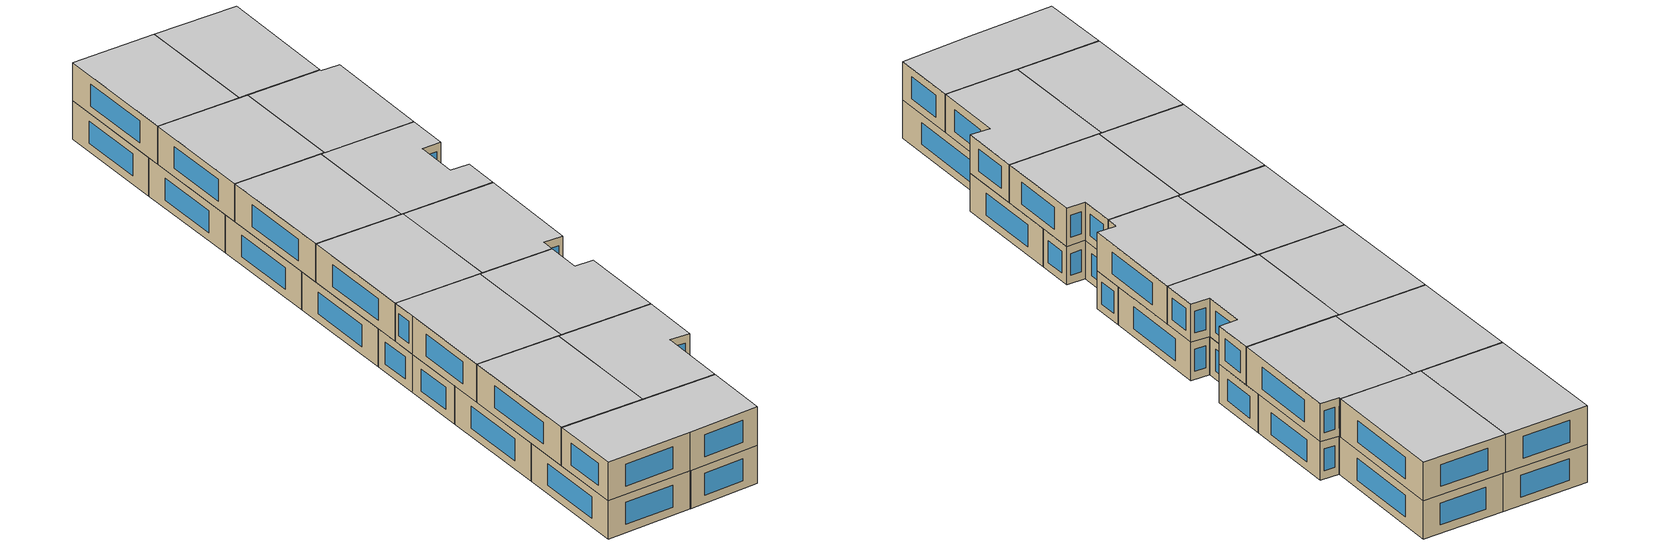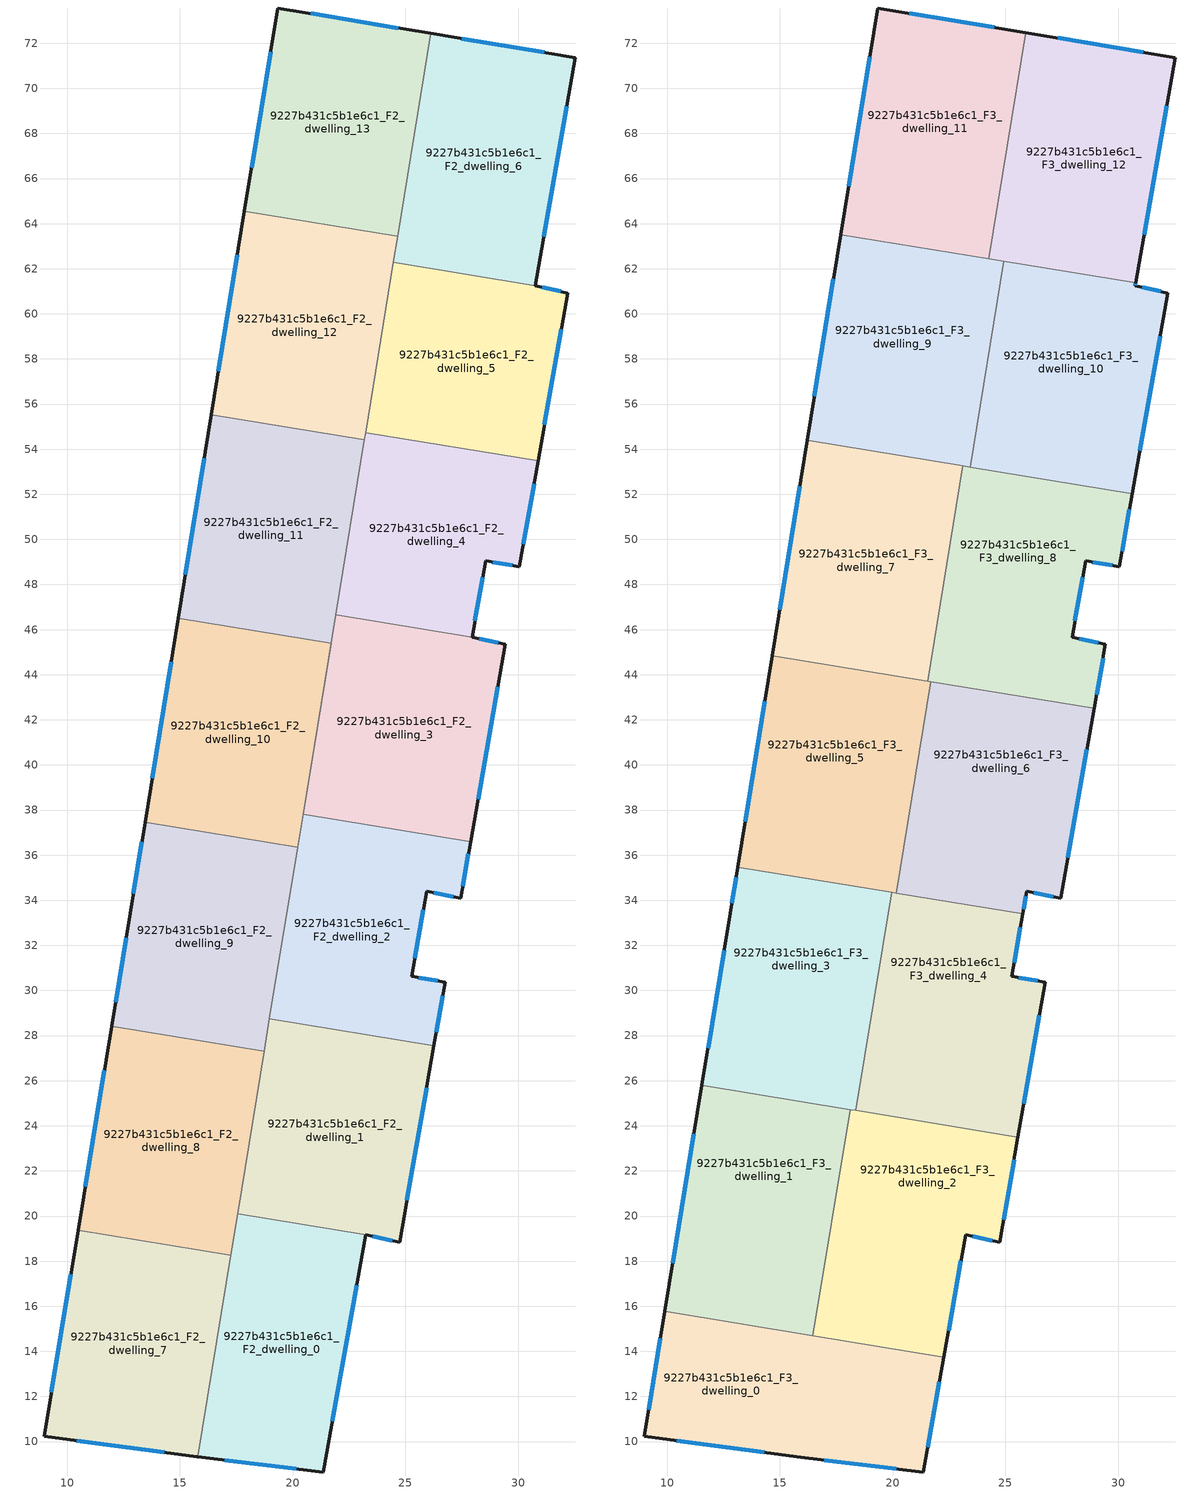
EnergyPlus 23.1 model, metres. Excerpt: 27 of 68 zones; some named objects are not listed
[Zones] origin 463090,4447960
9227b431c5b1e6c1_F2_dwelling_0
 floor to 9227b431c5b1e6c1_F1_dwelling_0 (EU_floor_Construction): 23.24,19.17 21.37,8.65 15.79,9.32 17.56,20.11 z6
 wall outside (EU_wall_Construction): 15.79,9.32 21.37,8.65 23.24,19.17 z6:9
 wall to 9227b431c5b1e6c1_F2_dwelling_1 (EU_wall_Construction): 23.24,19.17 17.56,20.11 z6:9
 wall to 9227b431c5b1e6c1_F2_dwelling_7 (EU_wall_Construction): 17.26,18.26 15.79,9.32 z6:9
 wall to 9227b431c5b1e6c1_F2_dwelling_8 (EU_wall_Construction): 17.56,20.11 17.26,18.26 z6:9
 window (EU_Window_Construction): 21.77,10.91 22.84,16.92 / 16.99,9.18 20.17,8.79 z6.64:8.36
9227b431c5b1e6c1_F2_dwelling_1
 floor to 9227b431c5b1e6c1_F1_dwelling_1 (EU_floor_Construction): 26.27,27.54 24.74,18.83 23.24,19.17 17.56,20.11 18.97,28.74 z6
 wall outside (EU_wall_Construction): 23.24,19.17 24.74,18.83 26.27,27.54 z6:9
 wall to 9227b431c5b1e6c1_F2_dwelling_2 (EU_wall_Construction): 26.27,27.54 18.97,28.74 z6:9
 wall to 9227b431c5b1e6c1_F2_dwelling_8 (EU_wall_Construction): 18.74,27.3 17.56,20.11 z6:9
 wall to 9227b431c5b1e6c1_F2_dwelling_9 (EU_wall_Construction): 18.97,28.74 18.74,27.3 z6:9
 window (EU_Window_Construction): 25.07,20.7 25.94,25.68 / 23.56,19.1 24.42,18.91 z6.64:8.36
9227b431c5b1e6c1_F2_dwelling_10
 floor to 9227b431c5b1e6c1_F1_dwelling_10 (EU_floor_Construction): 21.7,45.39 20.22,36.35 13.46,37.46 14.93,46.5 z6
 wall outside (EU_wall_Construction): 14.93,46.5 13.46,37.46 z6:9
 wall to 9227b431c5b1e6c1_F2_dwelling_9 (EU_wall_Construction): 13.46,37.46 20.22,36.35 z6:9
 wall to 9227b431c5b1e6c1_F2_dwelling_11 (EU_wall_Construction): 20.46,37.82 21.7,45.39 14.93,46.5 z6:9
 wall to 9227b431c5b1e6c1_F2_dwelling_2 (EU_wall_Construction): 20.22,36.35 20.46,37.82 z6:9
 window (EU_Window_Construction): 14.61,44.57 13.77,39.4 z6.64:8.36
9227b431c5b1e6c1_F2_dwelling_11
 floor to 9227b431c5b1e6c1_F1_dwelling_11 (EU_floor_Construction): 23.18,54.42 21.7,45.39 14.93,46.5 16.4,55.53 z6
 wall outside (EU_wall_Construction): 16.4,55.53 14.93,46.5 z6:9
 wall to 9227b431c5b1e6c1_F2_dwelling_12 (EU_wall_Construction): 23.18,54.42 16.4,55.53 z6:9
 wall to 9227b431c5b1e6c1_F2_dwelling_3 (EU_wall_Construction): 20.46,37.82 21.91,46.66 z6:9
 wall to 9227b431c5b1e6c1_F2_dwelling_4 (EU_wall_Construction): 21.91,46.66 23.18,54.42 z6:9
 window (EU_Window_Construction): 16.08,53.6 15.24,48.44 z6.64:8.36
9227b431c5b1e6c1_F2_dwelling_12
 floor to 9227b431c5b1e6c1_F1_dwelling_12 (EU_floor_Construction): 24.66,63.43 23.18,54.42 16.4,55.53 17.86,64.54 z6
 wall outside (EU_wall_Construction): 17.86,64.54 16.4,55.53 z6:9
 wall to 9227b431c5b1e6c1_F2_dwelling_13 (EU_wall_Construction): 24.66,63.43 17.86,64.54 z6:9
 wall to 9227b431c5b1e6c1_F2_dwelling_5 (EU_wall_Construction): 23.23,54.73 24.47,62.28 z6:9
 wall to 9227b431c5b1e6c1_F2_dwelling_6 (EU_wall_Construction): 24.47,62.28 24.66,63.43 z6:9
 wall to 9227b431c5b1e6c1_F2_dwelling_4 (EU_wall_Construction): 23.18,54.42 23.23,54.73 z6:9
 window (EU_Window_Construction): 17.55,62.61 16.71,57.46 z6.64:8.36
9227b431c5b1e6c1_F2_dwelling_13
 floor to 9227b431c5b1e6c1_F1_dwelling_13 (EU_floor_Construction): 26.13,72.43 24.66,63.43 17.86,64.54 19.34,73.56 z6
 wall outside (EU_wall_Construction): 26.13,72.43 19.34,73.56 17.86,64.54 z6:9
 wall to 9227b431c5b1e6c1_F2_dwelling_6 (EU_wall_Construction): 24.66,63.43 26.13,72.43 z6:9
 window (EU_Window_Construction): 19.02,71.63 18.18,66.48 / 24.68,72.67 20.8,73.32 z6.64:8.36
 ceiling adiabatic (EU_roof_Construction): 24.66,63.43 26.13,72.43 25.9,72.47 24.43,63.47 z9
9227b431c5b1e6c1_F2_dwelling_2
 floor to 9227b431c5b1e6c1_F1_dwelling_2 (EU_floor_Construction): 27.89,36.6 27.45,34.08 25.94,34.39 25.28,30.63 26.76,30.37 26.27,27.54 18.97,28.74 20.46,37.82 z6
 wall outside (EU_wall_Construction): 26.27,27.54 26.76,30.37 25.28,30.63 25.94,34.39 27.45,34.08 27.89,36.6 z6:9
 wall to 9227b431c5b1e6c1_F2_dwelling_3 (EU_wall_Construction): 27.89,36.6 20.46,37.82 z6:9
 wall to 9227b431c5b1e6c1_F2_dwelling_9 (EU_wall_Construction): 20.22,36.35 18.97,28.74 z6:9
 window (EU_Window_Construction): 26.44,30.43 25.6,30.57 / 26.37,28.15 26.65,29.76 / 27.54,34.62 27.8,36.06 / 26.27,34.33 27.13,34.15 / 25.42,31.44 25.8,33.59 z6.64:8.36
9227b431c5b1e6c1_F2_dwelling_3
 floor to 9227b431c5b1e6c1_F1_dwelling_3 (EU_floor_Construction): 29.44,45.34 27.89,36.6 20.46,37.82 21.91,46.66 27.96,45.67 z6
 wall outside (EU_wall_Construction): 27.89,36.6 29.44,45.34 27.96,45.67 z6:9
 wall to 9227b431c5b1e6c1_F2_dwelling_4 (EU_wall_Construction): 27.96,45.67 21.91,46.66 z6:9
 window (EU_Window_Construction): 29.12,45.41 28.27,45.6 / 28.22,38.47 29.11,43.47 z6.64:8.36
9227b431c5b1e6c1_F2_dwelling_4
 floor to 9227b431c5b1e6c1_F1_dwelling_4 (EU_floor_Construction): 30.88,53.48 30.05,48.79 28.56,49.05 27.96,45.67 21.91,46.66 23.23,54.73 z6
 wall outside (EU_wall_Construction): 27.96,45.67 28.56,49.05 30.05,48.79 30.88,53.48 z6:9
 wall to 9227b431c5b1e6c1_F2_dwelling_5 (EU_wall_Construction): 30.88,53.48 23.23,54.73 z6:9
 window (EU_Window_Construction): 30.23,49.79 30.7,52.47 / 28.88,49 29.73,48.85 / 28.09,46.39 28.43,48.33 z6.64:8.36
9227b431c5b1e6c1_F2_dwelling_5
 floor to 9227b431c5b1e6c1_F1_dwelling_5 (EU_floor_Construction): 32.2,60.92 30.88,53.48 23.23,54.73 24.47,62.28 30.75,61.25 z6
 wall outside (EU_wall_Construction): 30.88,53.48 32.2,60.92 30.75,61.25 z6:9
 wall to 9227b431c5b1e6c1_F2_dwelling_6 (EU_wall_Construction): 30.75,61.25 24.47,62.28 z6:9
 window (EU_Window_Construction): 31.89,60.99 31.06,61.18 / 31.16,55.07 31.92,59.33 z6.64:8.36
9227b431c5b1e6c1_F2_dwelling_6
 floor to 9227b431c5b1e6c1_F1_dwelling_6 (EU_floor_Construction): 32.53,71.37 30.75,61.25 24.47,62.28 26.13,72.43 z6
 wall outside (EU_wall_Construction): 30.75,61.25 32.53,71.37 26.13,72.43 z6:9
 window (EU_Window_Construction): 31.16,71.59 27.5,72.2 / 31.13,63.42 32.15,69.2 z6.64:8.36
9227b431c5b1e6c1_F2_dwelling_7
 floor to 9227b431c5b1e6c1_F1_dwelling_7 (EU_floor_Construction): 17.26,18.26 15.79,9.32 15.76,9.32 8.99,10.23 10.49,19.36 z6
 wall outside (EU_wall_Construction): 10.49,19.36 8.99,10.23 15.76,9.32 15.79,9.32 z6:9
 wall to 9227b431c5b1e6c1_F2_dwelling_8 (EU_wall_Construction): 17.26,18.26 10.49,19.36 z6:9
 window (EU_Window_Construction): 10.44,10.04 14.31,9.52 / 10.17,17.41 9.31,12.19 z6.64:8.36
9227b431c5b1e6c1_F2_dwelling_8
 floor to 9227b431c5b1e6c1_F1_dwelling_8 (EU_floor_Construction): 18.74,27.3 17.26,18.26 10.49,19.36 11.98,28.41 z6
 wall outside (EU_wall_Construction): 11.98,28.41 10.49,19.36 z6:9
 wall to 9227b431c5b1e6c1_F2_dwelling_9 (EU_wall_Construction): 18.74,27.3 11.98,28.41 z6:9
 window (EU_Window_Construction): 11.66,26.47 10.81,21.3 z6.64:8.36
9227b431c5b1e6c1_F2_dwelling_9
 floor to 9227b431c5b1e6c1_F1_dwelling_9 (EU_floor_Construction): 20.22,36.35 18.74,27.3 11.98,28.41 12.8,33.42 13.46,37.46 z6
 wall outside (EU_wall_Construction): 13.46,37.46 12.8,33.42 11.98,28.41 z6:9
 window (EU_Window_Construction): 12.63,32.35 12.15,29.48 / 13.32,36.6 12.94,34.29 z6.64:8.36
9227b431c5b1e6c1_F3_dwelling_0
 floor to 9227b431c5b1e6c1_F2_dwelling_7 (EU_floor_Construction): 16.67,14.66 15.79,9.32 15.76,9.32 8.99,10.23 9.9,15.77 z9
 floor to 9227b431c5b1e6c1_F2_dwelling_0 (EU_floor_Construction): 22.27,13.74 21.37,8.65 15.79,9.32 16.67,14.66 z9
 wall outside (EU_wall_Construction): 9.9,15.77 8.99,10.23 15.76,9.32 21.37,8.65 22.27,13.74 z9:12
 wall to 9227b431c5b1e6c1_F3_dwelling_1 (EU_wall_Construction): 16.47,14.69 9.9,15.77 z9:12
 wall to 9227b431c5b1e6c1_F3_dwelling_2 (EU_wall_Construction): 22.27,13.74 16.47,14.69 z9:12
 window (EU_Window_Construction): 9.7,14.58 9.18,11.42 / 21.56,9.74 22.08,12.65 / 16.96,9.18 20.17,8.79 / 10.44,10.04 14.31,9.52 z9.64:11.36
 ceiling to 9227b431c5b1e6c1_F4_dwelling_0 (EU_floor_Construction): 21.37,8.65 22.27,13.74 9.9,15.77 8.99,10.23 15.76,9.32 z12
9227b431c5b1e6c1_F3_dwelling_1
 floor to 9227b431c5b1e6c1_F2_dwelling_8 (EU_floor_Construction): 18.11,24.72 17.06,18.29 10.49,19.36 11.55,25.8 z9
 floor to 9227b431c5b1e6c1_F2_dwelling_7 (EU_floor_Construction): 17.06,18.29 16.47,14.69 9.9,15.77 10.49,19.36 z9
 wall outside (EU_wall_Construction): 11.55,25.8 9.9,15.77 z9:12
 wall to 9227b431c5b1e6c1_F3_dwelling_2 (EU_wall_Construction): 16.47,14.69 18.11,24.72 z9:12
 wall to 9227b431c5b1e6c1_F3_dwelling_3 (EU_wall_Construction): 18.11,24.72 11.55,25.8 z9:12
 window (EU_Window_Construction): 11.19,23.65 10.25,17.92 z9.64:11.36
 ceiling to 9227b431c5b1e6c1_F4_dwelling_1 (EU_floor_Construction): 16.47,14.69 18.11,24.72 11.55,25.8 9.9,15.77 z12
9227b431c5b1e6c1_F3_dwelling_10
 floor to 9227b431c5b1e6c1_F2_dwelling_5 (EU_floor_Construction): 32.2,60.92 30.88,53.48 23.67,54.66 24.91,62.21 30.75,61.25 z9
 floor to 9227b431c5b1e6c1_F2_dwelling_6 (EU_floor_Construction): 30.77,61.37 30.75,61.25 24.91,62.21 24.92,62.33 z9
 floor to 9227b431c5b1e6c1_F2_dwelling_4 (EU_floor_Construction): 30.88,53.48 30.62,52.03 23.43,53.21 23.67,54.66 z9
 wall outside (EU_wall_Construction): 30.62,52.03 32.2,60.92 30.75,61.25 30.77,61.37 z9:12
 wall to 9227b431c5b1e6c1_F3_dwelling_9 (EU_wall_Construction): 24.92,62.33 23.43,53.21 z9:12
 wall to 9227b431c5b1e6c1_F3_dwelling_8 (EU_wall_Construction): 23.43,53.21 30.62,52.03 z9:12
 wall to 9227b431c5b1e6c1_F3_dwelling_12 (EU_wall_Construction): 30.77,61.37 24.92,62.33 z9:12
 window (EU_Window_Construction): 30.75,61.28 30.77,61.34 / 31.89,60.99 31.06,61.18 / 30.96,53.93 31.87,59.02 z9.64:11.36
 ceiling to 9227b431c5b1e6c1_F4_dwelling_10 (EU_floor_Construction): 30.62,52.03 32.2,60.92 30.75,61.25 30.77,61.37 24.92,62.33 23.43,53.21 z12
9227b431c5b1e6c1_F3_dwelling_11
 floor to 9227b431c5b1e6c1_F2_dwelling_13 (EU_floor_Construction): 25.9,72.47 24.43,63.47 17.86,64.54 19.34,73.56 z9
 floor to 9227b431c5b1e6c1_F2_dwelling_12 (EU_floor_Construction): 24.43,63.47 24.26,62.44 17.7,63.51 17.86,64.54 z9
 wall outside (EU_wall_Construction): 25.9,72.47 19.34,73.56 17.7,63.51 z9:12
 wall to 9227b431c5b1e6c1_F3_dwelling_12 (EU_wall_Construction): 24.26,62.43 25.9,72.47 z9:12
 wall to 9227b431c5b1e6c1_F3_dwelling_9 (EU_wall_Construction): 17.7,63.51 24.26,62.43 z9:12
 window (EU_Window_Construction): 18.99,71.41 18.05,65.66 / 24.5,72.7 20.75,73.33 z9.64:11.36
 ceiling to 9227b431c5b1e6c1_F4_dwelling_11 (EU_floor_Construction): 24.26,62.43 25.9,72.47 19.34,73.56 17.7,63.51 z12
9227b431c5b1e6c1_F3_dwelling_12
 floor to 9227b431c5b1e6c1_F2_dwelling_6 (EU_floor_Construction): 32.53,71.37 30.77,61.37 24.49,62.4 26.13,72.43 z9
 floor to 9227b431c5b1e6c1_F2_dwelling_12 (EU_floor_Construction): 24.66,63.43 24.49,62.4 24.26,62.44 24.43,63.47 z9
 floor adiabatic (EU_floor_Construction): 26.13,72.43 24.49,62.4 24.26,62.43 24.49,62.4 24.66,63.43 24.43,63.47 25.9,72.47 z9
 wall outside (EU_wall_Construction): 30.77,61.37 32.53,71.37 25.9,72.47 z9:12
 wall to 9227b431c5b1e6c1_F3_dwelling_9 (EU_wall_Construction): 24.26,62.43 24.92,62.33 z9:12
 window (EU_Window_Construction): 31.11,71.6 27.32,72.23 / 31.15,63.51 32.16,69.22 z9.64:11.36
 ceiling to 9227b431c5b1e6c1_F4_dwelling_12 (EU_floor_Construction): 30.77,61.37 32.53,71.37 25.9,72.47 24.26,62.43 z12
9227b431c5b1e6c1_F3_dwelling_2
 floor to 9227b431c5b1e6c1_F2_dwelling_1 (EU_floor_Construction): 25.56,23.5 24.74,18.83 23.24,19.17 17.56,20.11 18.31,24.69 z9
 floor to 9227b431c5b1e6c1_F2_dwelling_0 (EU_floor_Construction): 23.24,19.17 22.27,13.74 16.67,14.66 17.56,20.11 z9
 floor to 9227b431c5b1e6c1_F2_dwelling_8 (EU_floor_Construction): 18.31,24.69 17.26,18.26 17.06,18.29 18.11,24.72 z9
 floor to 9227b431c5b1e6c1_F2_dwelling_7 (EU_floor_Construction): 17.26,18.26 16.67,14.66 16.47,14.69 17.06,18.29 z9
 wall outside (EU_wall_Construction): 22.27,13.74 23.24,19.17 24.74,18.83 25.56,23.5 z9:12
 wall to 9227b431c5b1e6c1_F3_dwelling_4 (EU_wall_Construction): 25.56,23.5 18.37,24.68 z9:12
 wall to 9227b431c5b1e6c1_F3_dwelling_3 (EU_wall_Construction): 18.37,24.68 18.11,24.72 z9:12
 window (EU_Window_Construction): 24.92,19.83 25.38,22.5 / 23.56,19.1 24.42,18.91 / 22.48,14.9 23.03,18.01 z9.64:11.36
 ceiling to 9227b431c5b1e6c1_F4_dwelling_2 (EU_floor_Construction): 22.27,13.74 23.24,19.17 24.74,18.83 25.56,23.5 18.11,24.72 16.47,14.69 z12
9227b431c5b1e6c1_F3_dwelling_3
 floor to 9227b431c5b1e6c1_F2_dwelling_9 (EU_floor_Construction): 19.9,34.36 18.74,27.3 11.98,28.41 12.8,33.42 13.14,35.46 z9
 floor to 9227b431c5b1e6c1_F2_dwelling_8 (EU_floor_Construction): 18.74,27.3 18.31,24.69 11.55,25.8 11.98,28.41 z9
 floor to 9227b431c5b1e6c1_F2_dwelling_1 (EU_floor_Construction): 19.03,28.73 18.37,24.68 18.31,24.69 18.97,28.74 z9
 floor to 9227b431c5b1e6c1_F2_dwelling_2 (EU_floor_Construction): 19.95,34.35 19.03,28.73 18.97,28.74 19.9,34.36 z9
 wall outside (EU_wall_Construction): 13.14,35.46 12.8,33.42 11.55,25.8 z9:12
 wall to 9227b431c5b1e6c1_F3_dwelling_4 (EU_wall_Construction): 18.37,24.68 19.95,34.35 z9:12
 wall to 9227b431c5b1e6c1_F3_dwelling_5 (EU_wall_Construction): 19.95,34.35 13.14,35.46 z9:12
 window (EU_Window_Construction): 13.06,35.03 12.87,33.86 / 12.53,31.79 11.82,27.43 z9.64:11.36
 ceiling to 9227b431c5b1e6c1_F4_dwelling_3 (EU_floor_Construction): 18.37,24.68 19.95,34.35 13.14,35.46 12.8,33.42 11.55,25.8 z12
9227b431c5b1e6c1_F3_dwelling_4
 floor to 9227b431c5b1e6c1_F2_dwelling_1 (EU_floor_Construction): 26.26,27.54 25.56,23.5 18.37,24.68 19.03,28.73 z9
 floor to 9227b431c5b1e6c1_F2_dwelling_2 (EU_floor_Construction): 25.77,33.4 25.28,30.63 26.76,30.37 26.26,27.54 19.03,28.73 19.95,34.35 z9
 wall outside (EU_wall_Construction): 25.56,23.5 26.76,30.37 25.28,30.63 25.77,33.39 z9:12
 wall to 9227b431c5b1e6c1_F3_dwelling_5 (EU_wall_Construction): 25.77,33.39 20.16,34.31 19.95,34.35 z9:12
 window (EU_Window_Construction): 25.38,31.22 25.66,32.8 / 26.44,30.43 25.6,30.57 / 25.82,24.97 26.5,28.9 z9.64:11.36
 ceiling to 9227b431c5b1e6c1_F4_dwelling_4 (EU_floor_Construction): 25.56,23.5 26.76,30.37 25.28,30.63 25.77,33.39 19.95,34.35 18.37,24.68 z12
9227b431c5b1e6c1_F3_dwelling_5
 floor to 9227b431c5b1e6c1_F2_dwelling_10 (EU_floor_Construction): 21.43,43.73 20.22,36.35 13.46,37.46 14.66,44.84 z9
 floor to 9227b431c5b1e6c1_F2_dwelling_9 (EU_floor_Construction): 20.22,36.35 19.9,34.36 13.14,35.46 13.46,37.46 z9
 floor to 9227b431c5b1e6c1_F2_dwelling_3 (EU_floor_Construction): 21.69,43.69 20.72,37.77 20.46,37.82 21.43,43.73 z9
 floor to 9227b431c5b1e6c1_F2_dwelling_2 (EU_floor_Construction): 25.77,33.4 19.9,34.36 20.46,37.82 20.72,37.77 20.16,34.32 z9
 wall outside (EU_wall_Construction): 14.66,44.84 13.14,35.46 z9:12
 wall to 9227b431c5b1e6c1_F3_dwelling_6 (EU_wall_Construction): 25.77,33.39 20.16,34.32 21.69,43.69 z9:12
 wall to 9227b431c5b1e6c1_F3_dwelling_7 (EU_wall_Construction): 21.56,43.71 14.66,44.84 z9:12
 wall to 9227b431c5b1e6c1_F3_dwelling_8 (EU_wall_Construction): 21.69,43.69 21.56,43.71 z9:12
 window (EU_Window_Construction): 14.33,42.83 13.46,37.47 z9.64:11.36
 ceiling to 9227b431c5b1e6c1_F4_dwelling_5 (EU_floor_Construction): 25.77,33.39 20.16,34.32 21.69,43.69 14.66,44.84 13.14,35.46 z12
9227b431c5b1e6c1_F3_dwelling_6
 floor to 9227b431c5b1e6c1_F2_dwelling_2 (EU_floor_Construction): 27.89,36.6 27.45,34.08 25.94,34.39 25.77,33.4 20.16,34.32 20.72,37.77 z9
 floor to 9227b431c5b1e6c1_F2_dwelling_3 (EU_floor_Construction): 28.94,42.5 27.89,36.6 20.72,37.77 21.69,43.69 z9
 wall outside (EU_wall_Construction): 25.77,33.39 25.94,34.39 27.45,34.08 28.94,42.5 z9:12
 wall to 9227b431c5b1e6c1_F3_dwelling_8 (EU_wall_Construction): 28.94,42.5 21.69,43.69 z9:12
 window (EU_Window_Construction): 26.27,34.33 27.13,34.15 / 25.81,33.61 25.91,34.18 / 27.77,35.89 28.62,40.7 z9.64:11.36
 ceiling to 9227b431c5b1e6c1_F4_dwelling_6 (EU_floor_Construction): 27.45,34.08 28.94,42.5 21.69,43.69 20.16,34.32 25.77,33.39 25.94,34.39 z12
9227b431c5b1e6c1_F3_dwelling_7
 floor to 9227b431c5b1e6c1_F2_dwelling_11 (EU_floor_Construction): 23,53.28 21.43,43.73 21.7,45.39 14.93,46.5 16.21,54.39 z9
 floor to 9227b431c5b1e6c1_F2_dwelling_10 (EU_floor_Construction): 21.7,45.39 21.43,43.73 14.66,44.84 14.93,46.5 z9
 floor to 9227b431c5b1e6c1_F2_dwelling_3 (EU_floor_Construction): 22.04,46.64 21.56,43.71 21.43,43.73 21.91,46.66 z9
 floor to 9227b431c5b1e6c1_F2_dwelling_4 (EU_floor_Construction): 23.12,53.26 22.04,46.64 21.91,46.66 23,53.28 z9
 wall outside (EU_wall_Construction): 16.21,54.39 14.66,44.84 z9:12
 wall to 9227b431c5b1e6c1_F3_dwelling_8 (EU_wall_Construction): 21.56,43.71 23.12,53.26 z9:12
 wall to 9227b431c5b1e6c1_F3_dwelling_9 (EU_wall_Construction): 23.12,53.26 16.21,54.39 z9:12
 window (EU_Window_Construction): 15.88,52.35 14.99,46.89 z9.64:11.36
 ceiling to 9227b431c5b1e6c1_F4_dwelling_7 (EU_floor_Construction): 21.56,43.71 23.12,53.26 16.21,54.39 14.66,44.84 z12
9227b431c5b1e6c1_F3_dwelling_8
 floor to 9227b431c5b1e6c1_F2_dwelling_3 (EU_floor_Construction): 29.44,45.34 28.94,42.5 21.56,43.71 22.04,46.64 27.96,45.67 z9
 floor to 9227b431c5b1e6c1_F2_dwelling_4 (EU_floor_Construction): 30.62,52.03 30.05,48.79 28.56,49.05 27.96,45.67 22.04,46.64 23.12,53.26 z9
 wall outside (EU_wall_Construction): 28.94,42.5 29.44,45.34 27.96,45.67 28.56,49.05 30.05,48.79 30.62,52.03 z9:12
 wall to 9227b431c5b1e6c1_F3_dwelling_9 (EU_wall_Construction): 23.43,53.21 23.12,53.26 z9:12
 window (EU_Window_Construction): 29.12,45.41 28.27,45.6 / 29.04,43.11 29.33,44.73 / 30.17,49.48 30.5,51.34 / 28.88,49 29.73,48.85 / 28.09,46.39 28.43,48.33 z9.64:11.36
 ceiling to 9227b431c5b1e6c1_F4_dwelling_8 (EU_floor_Construction): 28.94,42.5 29.44,45.34 27.96,45.67 28.56,49.05 30.05,48.79 30.62,52.03 23.12,53.26 21.56,43.71 z12
9227b431c5b1e6c1_F3_dwelling_9
 floor to 9227b431c5b1e6c1_F2_dwelling_12 (EU_floor_Construction): 24.49,62.4 23.18,54.42 16.4,55.53 17.7,63.51 z9
 floor to 9227b431c5b1e6c1_F2_dwelling_5 (EU_floor_Construction): 24.91,62.21 23.67,54.66 23.23,54.73 24.47,62.28 z9
 floor to 9227b431c5b1e6c1_F2_dwelling_11 (EU_floor_Construction): 23.18,54.42 23,53.28 16.21,54.39 16.4,55.53 z9
 floor to 9227b431c5b1e6c1_F2_dwelling_6 (EU_floor_Construction): 24.92,62.33 24.91,62.21 24.47,62.28 24.49,62.4 z9
 floor to 9227b431c5b1e6c1_F2_dwelling_4 (EU_floor_Construction): 23.67,54.66 23.43,53.21 23,53.28 23.23,54.73 z9
 wall outside (EU_wall_Construction): 17.7,63.51 16.21,54.39 z9:12
 window (EU_Window_Construction): 17.38,61.56 16.53,56.34 z9.64:11.36
 ceiling to 9227b431c5b1e6c1_F4_dwelling_9 (EU_floor_Construction): 23.43,53.21 24.92,62.33 17.7,63.51 16.21,54.39 z12
[Building]
EU S2 Campaign: North Axis=0; Terrain=City; Solar Distribution=FullExterior
[Site:Location]
Yerevan-Zvartnots.Intl.AP: Latitude=40.15; Longitude=44.383; Time Zone=4; Elevation=854
[SizingPeriod:WeatherFileDays]
AnnualSizingPeriod: Begin Month=1; Begin Day of Month=1; End Month=12; End Day of Month=31; Day of Week for Start Day=Monday; Use Weather File Daylight Saving Period=No; Use Weather File Rain and Snow Indicators=No
[MATERIAL]
EU_InternalMass_Material: Roughness=MediumRough; Thickness=0.1; Conductivity=1; Density=1800; Specific Heat=900; Thermal Absorptance=0.9; Solar Absorptance=0.7; Visible Absorptance=0.7
[MATERIAL:NOMASS] Roughness=MediumRough; Thermal Absorptance=0.9; Solar Absorptance=0.7; Visible Absorptance=0.7
Name | Thermal Resistance
EU_wall_NoMass | 1.05043
EU_roof_NoMass | 1.45357
EU_floor_NoMass | 0.478065
[WINDOWMATERIAL:SIMPLEGLAZINGSYSTEM]
EU_Window_SimpleGlazing: UFactor=2.5566; Solar Heat Gain Coefficient=0.75; Visible Transmittance=0.75
[CONSTRUCTION]
EU_wall_Construction: EU_wall_NoMass
EU_roof_Construction: EU_roof_NoMass
EU_floor_Construction: EU_floor_NoMass
EU_Window_Construction: EU_Window_SimpleGlazing
EU_InternalMass_Construction: EU_InternalMass_Material
[ZONE] Type=1; Multiplier=1; Ceiling Height=autocalculate; Floor Area=autocalculate; Part of Total Floor Area=Yes
Name | Volume
9227b431c5b1e6c1_F2_dwelling_0 | 184.172
9227b431c5b1e6c1_F3_dwelling_0 | 203.021
9227b431c5b1e6c1_F2_dwelling_1 | 192.841
9227b431c5b1e6c1_F3_dwelling_1 | 202.997
9227b431c5b1e6c1_F2_dwelling_10 | 188.511
9227b431c5b1e6c1_F3_dwelling_10 | 203.03
9227b431c5b1e6c1_F2_dwelling_11 | 188.512
9227b431c5b1e6c1_F3_dwelling_11 | 203.015
9227b431c5b1e6c1_F2_dwelling_12 | 188.477
9227b431c5b1e6c1_F3_dwelling_12 | 203.032
9227b431c5b1e6c1_F2_dwelling_13 | 188.515
9227b431c5b1e6c1_F2_dwelling_2 | 188.493
9227b431c5b1e6c1_F3_dwelling_2 | 203.028
9227b431c5b1e6c1_F2_dwelling_3 | 203.732
9227b431c5b1e6c1_F3_dwelling_3 | 203.007
9227b431c5b1e6c1_F2_dwelling_4 | 173.272
9227b431c5b1e6c1_F3_dwelling_4 | 202.993
9227b431c5b1e6c1_F2_dwelling_5 | 178.863
9227b431c5b1e6c1_F3_dwelling_5 | 203.031
9227b431c5b1e6c1_F2_dwelling_6 | 198.173
9227b431c5b1e6c1_F3_dwelling_6 | 202.983
9227b431c5b1e6c1_F2_dwelling_7 | 188.509
9227b431c5b1e6c1_F3_dwelling_7 | 203.004
9227b431c5b1e6c1_F2_dwelling_8 | 188.528
9227b431c5b1e6c1_F3_dwelling_8 | 203.024
9227b431c5b1e6c1_F2_dwelling_9 | 188.508
9227b431c5b1e6c1_F3_dwelling_9 | 202.964
[INTERNALMASS] Construction=EU_InternalMass_Construction
Name | Zone or ZoneList | Surface Area
9227b431c5b1e6c1_F2_dwelling_0_EU_InternalMass | 9227b431c5b1e6c1_F2_dwelling_0 | 61.3905
9227b431c5b1e6c1_F2_dwelling_1_EU_InternalMass | 9227b431c5b1e6c1_F2_dwelling_1 | 64.2801
9227b431c5b1e6c1_F2_dwelling_2_EU_InternalMass | 9227b431c5b1e6c1_F2_dwelling_2 | 62.8312
9227b431c5b1e6c1_F2_dwelling_3_EU_InternalMass | 9227b431c5b1e6c1_F2_dwelling_3 | 67.9105
9227b431c5b1e6c1_F2_dwelling_4_EU_InternalMass | 9227b431c5b1e6c1_F2_dwelling_4 | 57.7572
9227b431c5b1e6c1_F2_dwelling_5_EU_InternalMass | 9227b431c5b1e6c1_F2_dwelling_5 | 59.6211
9227b431c5b1e6c1_F2_dwelling_6_EU_InternalMass | 9227b431c5b1e6c1_F2_dwelling_6 | 66.0576
9227b431c5b1e6c1_F2_dwelling_7_EU_InternalMass | 9227b431c5b1e6c1_F2_dwelling_7 | 62.8363
9227b431c5b1e6c1_F2_dwelling_8_EU_InternalMass | 9227b431c5b1e6c1_F2_dwelling_8 | 62.8425
9227b431c5b1e6c1_F2_dwelling_9_EU_InternalMass | 9227b431c5b1e6c1_F2_dwelling_9 | 62.8361
9227b431c5b1e6c1_F2_dwelling_10_EU_InternalMass | 9227b431c5b1e6c1_F2_dwelling_10 | 62.8371
9227b431c5b1e6c1_F2_dwelling_11_EU_InternalMass | 9227b431c5b1e6c1_F2_dwelling_11 | 62.8406
9227b431c5b1e6c1_F2_dwelling_12_EU_InternalMass | 9227b431c5b1e6c1_F2_dwelling_12 | 62.8364
9227b431c5b1e6c1_F2_dwelling_13_EU_InternalMass | 9227b431c5b1e6c1_F2_dwelling_13 | 62.8382
9227b431c5b1e6c1_F3_dwelling_0_EU_InternalMass | 9227b431c5b1e6c1_F3_dwelling_0 | 67.6737
9227b431c5b1e6c1_F3_dwelling_1_EU_InternalMass | 9227b431c5b1e6c1_F3_dwelling_1 | 67.6653
9227b431c5b1e6c1_F3_dwelling_2_EU_InternalMass | 9227b431c5b1e6c1_F3_dwelling_2 | 67.6765
9227b431c5b1e6c1_F3_dwelling_3_EU_InternalMass | 9227b431c5b1e6c1_F3_dwelling_3 | 67.6685
9227b431c5b1e6c1_F3_dwelling_4_EU_InternalMass | 9227b431c5b1e6c1_F3_dwelling_4 | 67.6633
9227b431c5b1e6c1_F3_dwelling_5_EU_InternalMass | 9227b431c5b1e6c1_F3_dwelling_5 | 67.6778
9227b431c5b1e6c1_F3_dwelling_6_EU_InternalMass | 9227b431c5b1e6c1_F3_dwelling_6 | 67.6617
9227b431c5b1e6c1_F3_dwelling_7_EU_InternalMass | 9227b431c5b1e6c1_F3_dwelling_7 | 67.6706
9227b431c5b1e6c1_F3_dwelling_8_EU_InternalMass | 9227b431c5b1e6c1_F3_dwelling_8 | 67.6749
9227b431c5b1e6c1_F3_dwelling_9_EU_InternalMass | 9227b431c5b1e6c1_F3_dwelling_9 | 67.6649
9227b431c5b1e6c1_F3_dwelling_10_EU_InternalMass | 9227b431c5b1e6c1_F3_dwelling_10 | 67.6779
9227b431c5b1e6c1_F3_dwelling_11_EU_InternalMass | 9227b431c5b1e6c1_F3_dwelling_11 | 67.6749
9227b431c5b1e6c1_F3_dwelling_12_EU_InternalMass | 9227b431c5b1e6c1_F3_dwelling_12 | 67.6773
[OTHEREQUIPMENT] Fuel Type=Electricity; Design Level Calculation Method=Watts/Area; Power per Zone Floor Area=1; Fraction Latent=0; Fraction Radiant=0; Fraction Lost=0; Carbon Dioxide Generation Rate=0; EndUse Subcategory=EU_Step8_InternalGains
Name | Zone or ZoneList or Space or SpaceList | Schedule
EU_Step8_InternalGain_9227b431c5b1e6c1_F2_dwelling_0_f000 | 9227b431c5b1e6c1_F2_dwelling_0 | EU_Step8_GainSchedule_9227b431c5b1e6c1_F2_dwelling_0_f000
EU_Step8_InternalGain_9227b431c5b1e6c1_F2_dwelling_1_f000 | 9227b431c5b1e6c1_F2_dwelling_1 | EU_Step8_GainSchedule_9227b431c5b1e6c1_F2_dwelling_1_f000
EU_Step8_InternalGain_9227b431c5b1e6c1_F2_dwelling_2_f000 | 9227b431c5b1e6c1_F2_dwelling_2 | EU_Step8_GainSchedule_9227b431c5b1e6c1_F2_dwelling_2_f000
EU_Step8_InternalGain_9227b431c5b1e6c1_F2_dwelling_3_f000 | 9227b431c5b1e6c1_F2_dwelling_3 | EU_Step8_GainSchedule_9227b431c5b1e6c1_F2_dwelling_3_f000
EU_Step8_InternalGain_9227b431c5b1e6c1_F2_dwelling_4_f000 | 9227b431c5b1e6c1_F2_dwelling_4 | EU_Step8_GainSchedule_9227b431c5b1e6c1_F2_dwelling_4_f000
EU_Step8_InternalGain_9227b431c5b1e6c1_F2_dwelling_5_f000 | 9227b431c5b1e6c1_F2_dwelling_5 | EU_Step8_GainSchedule_9227b431c5b1e6c1_F2_dwelling_5_f000
EU_Step8_InternalGain_9227b431c5b1e6c1_F2_dwelling_6_f000 | 9227b431c5b1e6c1_F2_dwelling_6 | EU_Step8_GainSchedule_9227b431c5b1e6c1_F2_dwelling_6_f000
EU_Step8_InternalGain_9227b431c5b1e6c1_F2_dwelling_7_f000 | 9227b431c5b1e6c1_F2_dwelling_7 | EU_Step8_GainSchedule_9227b431c5b1e6c1_F2_dwelling_7_f000
EU_Step8_InternalGain_9227b431c5b1e6c1_F2_dwelling_8_f000 | 9227b431c5b1e6c1_F2_dwelling_8 | EU_Step8_GainSchedule_9227b431c5b1e6c1_F2_dwelling_8_f000
EU_Step8_InternalGain_9227b431c5b1e6c1_F2_dwelling_9_f000 | 9227b431c5b1e6c1_F2_dwelling_9 | EU_Step8_GainSchedule_9227b431c5b1e6c1_F2_dwelling_9_f000
EU_Step8_InternalGain_9227b431c5b1e6c1_F2_dwelling_10_f000 | 9227b431c5b1e6c1_F2_dwelling_10 | EU_Step8_GainSchedule_9227b431c5b1e6c1_F2_dwelling_10_f000
EU_Step8_InternalGain_9227b431c5b1e6c1_F2_dwelling_11_f000 | 9227b431c5b1e6c1_F2_dwelling_11 | EU_Step8_GainSchedule_9227b431c5b1e6c1_F2_dwelling_11_f000
EU_Step8_InternalGain_9227b431c5b1e6c1_F2_dwelling_12_f000 | 9227b431c5b1e6c1_F2_dwelling_12 | EU_Step8_GainSchedule_9227b431c5b1e6c1_F2_dwelling_12_f000
EU_Step8_InternalGain_9227b431c5b1e6c1_F2_dwelling_13_f000 | 9227b431c5b1e6c1_F2_dwelling_13 | EU_Step8_GainSchedule_9227b431c5b1e6c1_F2_dwelling_13_f000
EU_Step8_InternalGain_9227b431c5b1e6c1_F3_dwelling_0_f000 | 9227b431c5b1e6c1_F3_dwelling_0 | EU_Step8_GainSchedule_9227b431c5b1e6c1_F3_dwelling_0_f000
EU_Step8_InternalGain_9227b431c5b1e6c1_F3_dwelling_1_f000 | 9227b431c5b1e6c1_F3_dwelling_1 | EU_Step8_GainSchedule_9227b431c5b1e6c1_F3_dwelling_1_f000
EU_Step8_InternalGain_9227b431c5b1e6c1_F3_dwelling_2_f000 | 9227b431c5b1e6c1_F3_dwelling_2 | EU_Step8_GainSchedule_9227b431c5b1e6c1_F3_dwelling_2_f000
EU_Step8_InternalGain_9227b431c5b1e6c1_F3_dwelling_3_f000 | 9227b431c5b1e6c1_F3_dwelling_3 | EU_Step8_GainSchedule_9227b431c5b1e6c1_F3_dwelling_3_f000
EU_Step8_InternalGain_9227b431c5b1e6c1_F3_dwelling_4_f000 | 9227b431c5b1e6c1_F3_dwelling_4 | EU_Step8_GainSchedule_9227b431c5b1e6c1_F3_dwelling_4_f000
EU_Step8_InternalGain_9227b431c5b1e6c1_F3_dwelling_5_f000 | 9227b431c5b1e6c1_F3_dwelling_5 | EU_Step8_GainSchedule_9227b431c5b1e6c1_F3_dwelling_5_f000
EU_Step8_InternalGain_9227b431c5b1e6c1_F3_dwelling_6_f000 | 9227b431c5b1e6c1_F3_dwelling_6 | EU_Step8_GainSchedule_9227b431c5b1e6c1_F3_dwelling_6_f000
EU_Step8_InternalGain_9227b431c5b1e6c1_F3_dwelling_7_f000 | 9227b431c5b1e6c1_F3_dwelling_7 | EU_Step8_GainSchedule_9227b431c5b1e6c1_F3_dwelling_7_f000
EU_Step8_InternalGain_9227b431c5b1e6c1_F3_dwelling_8_f000 | 9227b431c5b1e6c1_F3_dwelling_8 | EU_Step8_GainSchedule_9227b431c5b1e6c1_F3_dwelling_8_f000
EU_Step8_InternalGain_9227b431c5b1e6c1_F3_dwelling_9_f000 | 9227b431c5b1e6c1_F3_dwelling_9 | EU_Step8_GainSchedule_9227b431c5b1e6c1_F3_dwelling_9_f000
EU_Step8_InternalGain_9227b431c5b1e6c1_F3_dwelling_10_f000 | 9227b431c5b1e6c1_F3_dwelling_10 | EU_Step8_GainSchedule_9227b431c5b1e6c1_F3_dwelling_10_f000
EU_Step8_InternalGain_9227b431c5b1e6c1_F3_dwelling_11_f000 | 9227b431c5b1e6c1_F3_dwelling_11 | EU_Step8_GainSchedule_9227b431c5b1e6c1_F3_dwelling_11_f000
EU_Step8_InternalGain_9227b431c5b1e6c1_F3_dwelling_12_f000 | 9227b431c5b1e6c1_F3_dwelling_12 | EU_Step8_GainSchedule_9227b431c5b1e6c1_F3_dwelling_12_f000
[ZONEVENTILATION:DESIGNFLOWRATE] Schedule=EU_AlwaysOn; Design Flow Rate Calculation Method=AirChanges/Hour; Air Changes per Hour=0.557805; Ventilation Type=Natural; Fan Pressure Rise=0; Fan Total Efficiency=1; Constant Term Coefficient=1; Temperature Term Coefficient=0; Velocity Term Coefficient=0; Velocity Squared Term Coefficient=0; Minimum Indoor Temperature=-100; Maximum Indoor Temperature=100; Delta Temperature=-100; Minimum Outdoor Temperature=-100; Maximum Outdoor Temperature=100; Maximum Wind Speed=40
Name | Zone or ZoneList or Space or SpaceList
EU_ConstantAir_9227b431c5b1e6c1_F2_dwelling_0 | 9227b431c5b1e6c1_F2_dwelling_0
EU_ConstantAir_9227b431c5b1e6c1_F2_dwelling_1 | 9227b431c5b1e6c1_F2_dwelling_1
EU_ConstantAir_9227b431c5b1e6c1_F2_dwelling_2 | 9227b431c5b1e6c1_F2_dwelling_2
EU_ConstantAir_9227b431c5b1e6c1_F2_dwelling_3 | 9227b431c5b1e6c1_F2_dwelling_3
EU_ConstantAir_9227b431c5b1e6c1_F2_dwelling_4 | 9227b431c5b1e6c1_F2_dwelling_4
EU_ConstantAir_9227b431c5b1e6c1_F2_dwelling_5 | 9227b431c5b1e6c1_F2_dwelling_5
EU_ConstantAir_9227b431c5b1e6c1_F2_dwelling_6 | 9227b431c5b1e6c1_F2_dwelling_6
EU_ConstantAir_9227b431c5b1e6c1_F2_dwelling_7 | 9227b431c5b1e6c1_F2_dwelling_7
EU_ConstantAir_9227b431c5b1e6c1_F2_dwelling_8 | 9227b431c5b1e6c1_F2_dwelling_8
EU_ConstantAir_9227b431c5b1e6c1_F2_dwelling_9 | 9227b431c5b1e6c1_F2_dwelling_9
EU_ConstantAir_9227b431c5b1e6c1_F2_dwelling_10 | 9227b431c5b1e6c1_F2_dwelling_10
EU_ConstantAir_9227b431c5b1e6c1_F2_dwelling_11 | 9227b431c5b1e6c1_F2_dwelling_11
EU_ConstantAir_9227b431c5b1e6c1_F2_dwelling_12 | 9227b431c5b1e6c1_F2_dwelling_12
EU_ConstantAir_9227b431c5b1e6c1_F2_dwelling_13 | 9227b431c5b1e6c1_F2_dwelling_13
EU_ConstantAir_9227b431c5b1e6c1_F3_dwelling_0 | 9227b431c5b1e6c1_F3_dwelling_0
EU_ConstantAir_9227b431c5b1e6c1_F3_dwelling_1 | 9227b431c5b1e6c1_F3_dwelling_1
EU_ConstantAir_9227b431c5b1e6c1_F3_dwelling_2 | 9227b431c5b1e6c1_F3_dwelling_2
EU_ConstantAir_9227b431c5b1e6c1_F3_dwelling_3 | 9227b431c5b1e6c1_F3_dwelling_3
EU_ConstantAir_9227b431c5b1e6c1_F3_dwelling_4 | 9227b431c5b1e6c1_F3_dwelling_4
EU_ConstantAir_9227b431c5b1e6c1_F3_dwelling_5 | 9227b431c5b1e6c1_F3_dwelling_5
EU_ConstantAir_9227b431c5b1e6c1_F3_dwelling_6 | 9227b431c5b1e6c1_F3_dwelling_6
EU_ConstantAir_9227b431c5b1e6c1_F3_dwelling_7 | 9227b431c5b1e6c1_F3_dwelling_7
EU_ConstantAir_9227b431c5b1e6c1_F3_dwelling_8 | 9227b431c5b1e6c1_F3_dwelling_8
EU_ConstantAir_9227b431c5b1e6c1_F3_dwelling_9 | 9227b431c5b1e6c1_F3_dwelling_9
EU_ConstantAir_9227b431c5b1e6c1_F3_dwelling_10 | 9227b431c5b1e6c1_F3_dwelling_10
EU_ConstantAir_9227b431c5b1e6c1_F3_dwelling_11 | 9227b431c5b1e6c1_F3_dwelling_11
EU_ConstantAir_9227b431c5b1e6c1_F3_dwelling_12 | 9227b431c5b1e6c1_F3_dwelling_12
[HVACTEMPLATE:THERMOSTAT] Constant Heating Setpoint=20; Constant Cooling Setpoint=50
EU_HeatOnly_9227b431c5b1e6c1_F2_dwelling_5; EU_HeatOnly_9227b431c5b1e6c1_F2_dwelling_6; EU_HeatOnly_9227b431c5b1e6c1_F2_dwelling_7; EU_HeatOnly_9227b431c5b1e6c1_F2_dwelling_8; EU_HeatOnly_9227b431c5b1e6c1_F2_dwelling_9; EU_HeatOnly_9227b431c5b1e6c1_F2_dwelling_10
[HVACTEMPLATE:ZONE:IDEALLOADSAIRSYSTEM] System Availability Schedule=EU_AlwaysOn; Maximum Heating Supply Air Temperature=50; Minimum Cooling Supply Air Temperature=13; Maximum Heating Supply Air Humidity Ratio=0.0156; Minimum Cooling Supply Air Humidity Ratio=0.0077; Heating Limit=NoLimit; Cooling Limit=NoLimit; Heating Availability Schedule=EU_AlwaysOn; Cooling Availability Schedule=EU_CoolingOff; Dehumidification Control Type=ConstantSensibleHeatRatio; Cooling Sensible Heat Ratio=0.7; Dehumidification Setpoint=60; Humidification Control Type=None; Humidification Setpoint=30; Outdoor Air Method=None; Outdoor Air Flow Rate per Person=0.00944; Outdoor Air Flow Rate per Zone Floor Area=0; Outdoor Air Flow Rate per Zone=0; Demand Controlled Ventilation Type=None; Outdoor Air Economizer Type=NoEconomizer; Heat Recovery Type=None; Sensible Heat Recovery Effectiveness=0.7; Latent Heat Recovery Effectiveness=0.65
Name | Template Thermostat
9227b431c5b1e6c1_F2_dwelling_0 | EU_HeatOnly_9227b431c5b1e6c1_F2_dwelling_0
9227b431c5b1e6c1_F2_dwelling_1 | EU_HeatOnly_9227b431c5b1e6c1_F2_dwelling_1
9227b431c5b1e6c1_F2_dwelling_2 | EU_HeatOnly_9227b431c5b1e6c1_F2_dwelling_2
9227b431c5b1e6c1_F2_dwelling_3 | EU_HeatOnly_9227b431c5b1e6c1_F2_dwelling_3
9227b431c5b1e6c1_F2_dwelling_4 | EU_HeatOnly_9227b431c5b1e6c1_F2_dwelling_4
9227b431c5b1e6c1_F2_dwelling_5 | EU_HeatOnly_9227b431c5b1e6c1_F2_dwelling_5
9227b431c5b1e6c1_F2_dwelling_6 | EU_HeatOnly_9227b431c5b1e6c1_F2_dwelling_6
9227b431c5b1e6c1_F2_dwelling_7 | EU_HeatOnly_9227b431c5b1e6c1_F2_dwelling_7
9227b431c5b1e6c1_F2_dwelling_8 | EU_HeatOnly_9227b431c5b1e6c1_F2_dwelling_8
9227b431c5b1e6c1_F2_dwelling_9 | EU_HeatOnly_9227b431c5b1e6c1_F2_dwelling_9
9227b431c5b1e6c1_F2_dwelling_10 | EU_HeatOnly_9227b431c5b1e6c1_F2_dwelling_10
9227b431c5b1e6c1_F2_dwelling_11 | EU_HeatOnly_9227b431c5b1e6c1_F2_dwelling_11
9227b431c5b1e6c1_F2_dwelling_12 | EU_HeatOnly_9227b431c5b1e6c1_F2_dwelling_12
9227b431c5b1e6c1_F2_dwelling_13 | EU_HeatOnly_9227b431c5b1e6c1_F2_dwelling_13
9227b431c5b1e6c1_F3_dwelling_0 | EU_HeatOnly_9227b431c5b1e6c1_F3_dwelling_0
9227b431c5b1e6c1_F3_dwelling_1 | EU_HeatOnly_9227b431c5b1e6c1_F3_dwelling_1
9227b431c5b1e6c1_F3_dwelling_2 | EU_HeatOnly_9227b431c5b1e6c1_F3_dwelling_2
9227b431c5b1e6c1_F3_dwelling_3 | EU_HeatOnly_9227b431c5b1e6c1_F3_dwelling_3
9227b431c5b1e6c1_F3_dwelling_4 | EU_HeatOnly_9227b431c5b1e6c1_F3_dwelling_4
9227b431c5b1e6c1_F3_dwelling_5 | EU_HeatOnly_9227b431c5b1e6c1_F3_dwelling_5
9227b431c5b1e6c1_F3_dwelling_6 | EU_HeatOnly_9227b431c5b1e6c1_F3_dwelling_6
9227b431c5b1e6c1_F3_dwelling_7 | EU_HeatOnly_9227b431c5b1e6c1_F3_dwelling_7
9227b431c5b1e6c1_F3_dwelling_8 | EU_HeatOnly_9227b431c5b1e6c1_F3_dwelling_8
9227b431c5b1e6c1_F3_dwelling_9 | EU_HeatOnly_9227b431c5b1e6c1_F3_dwelling_9
9227b431c5b1e6c1_F3_dwelling_10 | EU_HeatOnly_9227b431c5b1e6c1_F3_dwelling_10
9227b431c5b1e6c1_F3_dwelling_11 | EU_HeatOnly_9227b431c5b1e6c1_F3_dwelling_11
9227b431c5b1e6c1_F3_dwelling_12 | EU_HeatOnly_9227b431c5b1e6c1_F3_dwelling_12
[SIZING:ZONE] Zone Cooling Design Supply Air Temperature Input Method=SupplyAirTemperature; Zone Cooling Design Supply Air Temperature=13; Zone Heating Design Supply Air Temperature Input Method=SupplyAirTemperature; Zone Heating Design Supply Air Temperature=50; Zone Cooling Design Supply Air Humidity Ratio=0.008; Zone Heating Design Supply Air Humidity Ratio=0.008; Cooling Design Air Flow Method=DesignDay; Cooling Design Air Flow Rate=0; Cooling Minimum Air Flow per Zone Floor Area=0.000762; Cooling Minimum Air Flow=0; Cooling Minimum Air Flow Fraction=0.2; Heating Design Air Flow Method=DesignDay; Heating Design Air Flow Rate=0; Heating Maximum Air Flow per Zone Floor Area=0.002032; Heating Maximum Air Flow=0.141576; Heating Maximum Air Flow Fraction=0.3; Account for Dedicated Outdoor Air System=No; Dedicated Outdoor Air System Control Strategy=NeutralSupplyAir; Dedicated Outdoor Air Low Setpoint Temperature for Design=autosize; Dedicated Outdoor Air High Setpoint Temperature for Design=autosize; Zone Load Sizing Method=Sensible Load Only No Latent Load; Zone Latent Cooling Design Supply Air Humidity Ratio Input Method=HumidityRatioDifference; Zone Cooling Design Supply Air Humidity Ratio Difference=0.005; Zone Latent Heating Design Supply Air Humidity Ratio Input Method=HumidityRatioDifference; Zone Humidification Design Supply Air Humidity Ratio Difference=0.005
9227b431c5b1e6c1_F2_dwelling_0; 9227b431c5b1e6c1_F2_dwelling_1; 9227b431c5b1e6c1_F2_dwelling_2; 9227b431c5b1e6c1_F2_dwelling_3; 9227b431c5b1e6c1_F2_dwelling_4; 9227b431c5b1e6c1_F2_dwelling_5; 9227b431c5b1e6c1_F2_dwelling_6; 9227b431c5b1e6c1_F2_dwelling_7; 9227b431c5b1e6c1_F2_dwelling_8; 9227b431c5b1e6c1_F2_dwelling_9; 9227b431c5b1e6c1_F2_dwelling_10; 9227b431c5b1e6c1_F2_dwelling_11; 9227b431c5b1e6c1_F2_dwelling_12; 9227b431c5b1e6c1_F2_dwelling_13; 9227b431c5b1e6c1_F3_dwelling_0; 9227b431c5b1e6c1_F3_dwelling_1; 9227b431c5b1e6c1_F3_dwelling_2; 9227b431c5b1e6c1_F3_dwelling_3; 9227b431c5b1e6c1_F3_dwelling_4; 9227b431c5b1e6c1_F3_dwelling_5; 9227b431c5b1e6c1_F3_dwelling_6; 9227b431c5b1e6c1_F3_dwelling_7; 9227b431c5b1e6c1_F3_dwelling_8; 9227b431c5b1e6c1_F3_dwelling_9; 9227b431c5b1e6c1_F3_dwelling_10; 9227b431c5b1e6c1_F3_dwelling_11; 9227b431c5b1e6c1_F3_dwelling_12
[SCHEDULE:CONSTANT]
Name | Hourly Value
EU_AlwaysOn | 1
EU_CoolingOff | 0
[SCHEDULE:FILE] Column Number=1; Rows to Skip at Top=0; Number of Hours of Data=8760; Column Separator=Comma; Interpolate to Timestep=No; Minutes per Item=60; Adjust Schedule for Daylight Savings=Yes
Name | File
EU_Step8_GainSchedule_9227b431c5b1e6c1_F2_dwelling_0_f000 | ../../schedules/9227b431c5b1e6c1/9227b431c5b1e6c1_F2_dwelling_0_f000_gain.csv
EU_Step8_GainSchedule_9227b431c5b1e6c1_F2_dwelling_1_f000 | ../../schedules/9227b431c5b1e6c1/9227b431c5b1e6c1_F2_dwelling_1_f000_gain.csv
EU_Step8_GainSchedule_9227b431c5b1e6c1_F2_dwelling_2_f000 | ../../schedules/9227b431c5b1e6c1/9227b431c5b1e6c1_F2_dwelling_2_f000_gain.csv
EU_Step8_GainSchedule_9227b431c5b1e6c1_F2_dwelling_3_f000 | ../../schedules/9227b431c5b1e6c1/9227b431c5b1e6c1_F2_dwelling_3_f000_gain.csv
EU_Step8_GainSchedule_9227b431c5b1e6c1_F2_dwelling_4_f000 | ../../schedules/9227b431c5b1e6c1/9227b431c5b1e6c1_F2_dwelling_4_f000_gain.csv
EU_Step8_GainSchedule_9227b431c5b1e6c1_F2_dwelling_5_f000 | ../../schedules/9227b431c5b1e6c1/9227b431c5b1e6c1_F2_dwelling_5_f000_gain.csv
EU_Step8_GainSchedule_9227b431c5b1e6c1_F2_dwelling_6_f000 | ../../schedules/9227b431c5b1e6c1/9227b431c5b1e6c1_F2_dwelling_6_f000_gain.csv
EU_Step8_GainSchedule_9227b431c5b1e6c1_F2_dwelling_7_f000 | ../../schedules/9227b431c5b1e6c1/9227b431c5b1e6c1_F2_dwelling_7_f000_gain.csv
EU_Step8_GainSchedule_9227b431c5b1e6c1_F2_dwelling_8_f000 | ../../schedules/9227b431c5b1e6c1/9227b431c5b1e6c1_F2_dwelling_8_f000_gain.csv
EU_Step8_GainSchedule_9227b431c5b1e6c1_F2_dwelling_9_f000 | ../../schedules/9227b431c5b1e6c1/9227b431c5b1e6c1_F2_dwelling_9_f000_gain.csv
EU_Step8_GainSchedule_9227b431c5b1e6c1_F2_dwelling_10_f000 | ../../schedules/9227b431c5b1e6c1/9227b431c5b1e6c1_F2_dwelling_10_f000_gain.csv
EU_Step8_GainSchedule_9227b431c5b1e6c1_F2_dwelling_11_f000 | ../../schedules/9227b431c5b1e6c1/9227b431c5b1e6c1_F2_dwelling_11_f000_gain.csv
EU_Step8_GainSchedule_9227b431c5b1e6c1_F2_dwelling_12_f000 | ../../schedules/9227b431c5b1e6c1/9227b431c5b1e6c1_F2_dwelling_12_f000_gain.csv
EU_Step8_GainSchedule_9227b431c5b1e6c1_F2_dwelling_13_f000 | ../../schedules/9227b431c5b1e6c1/9227b431c5b1e6c1_F2_dwelling_13_f000_gain.csv
EU_Step8_GainSchedule_9227b431c5b1e6c1_F3_dwelling_0_f000 | ../../schedules/9227b431c5b1e6c1/9227b431c5b1e6c1_F3_dwelling_0_f000_gain.csv
EU_Step8_GainSchedule_9227b431c5b1e6c1_F3_dwelling_1_f000 | ../../schedules/9227b431c5b1e6c1/9227b431c5b1e6c1_F3_dwelling_1_f000_gain.csv
EU_Step8_GainSchedule_9227b431c5b1e6c1_F3_dwelling_2_f000 | ../../schedules/9227b431c5b1e6c1/9227b431c5b1e6c1_F3_dwelling_2_f000_gain.csv
EU_Step8_GainSchedule_9227b431c5b1e6c1_F3_dwelling_3_f000 | ../../schedules/9227b431c5b1e6c1/9227b431c5b1e6c1_F3_dwelling_3_f000_gain.csv
EU_Step8_GainSchedule_9227b431c5b1e6c1_F3_dwelling_4_f000 | ../../schedules/9227b431c5b1e6c1/9227b431c5b1e6c1_F3_dwelling_4_f000_gain.csv
EU_Step8_GainSchedule_9227b431c5b1e6c1_F3_dwelling_5_f000 | ../../schedules/9227b431c5b1e6c1/9227b431c5b1e6c1_F3_dwelling_5_f000_gain.csv
EU_Step8_GainSchedule_9227b431c5b1e6c1_F3_dwelling_6_f000 | ../../schedules/9227b431c5b1e6c1/9227b431c5b1e6c1_F3_dwelling_6_f000_gain.csv
EU_Step8_GainSchedule_9227b431c5b1e6c1_F3_dwelling_7_f000 | ../../schedules/9227b431c5b1e6c1/9227b431c5b1e6c1_F3_dwelling_7_f000_gain.csv
EU_Step8_GainSchedule_9227b431c5b1e6c1_F3_dwelling_8_f000 | ../../schedules/9227b431c5b1e6c1/9227b431c5b1e6c1_F3_dwelling_8_f000_gain.csv
EU_Step8_GainSchedule_9227b431c5b1e6c1_F3_dwelling_9_f000 | ../../schedules/9227b431c5b1e6c1/9227b431c5b1e6c1_F3_dwelling_9_f000_gain.csv
EU_Step8_GainSchedule_9227b431c5b1e6c1_F3_dwelling_10_f000 | ../../schedules/9227b431c5b1e6c1/9227b431c5b1e6c1_F3_dwelling_10_f000_gain.csv
EU_Step8_GainSchedule_9227b431c5b1e6c1_F3_dwelling_11_f000 | ../../schedules/9227b431c5b1e6c1/9227b431c5b1e6c1_F3_dwelling_11_f000_gain.csv
EU_Step8_GainSchedule_9227b431c5b1e6c1_F3_dwelling_12_f000 | ../../schedules/9227b431c5b1e6c1/9227b431c5b1e6c1_F3_dwelling_12_f000_gain.csv
